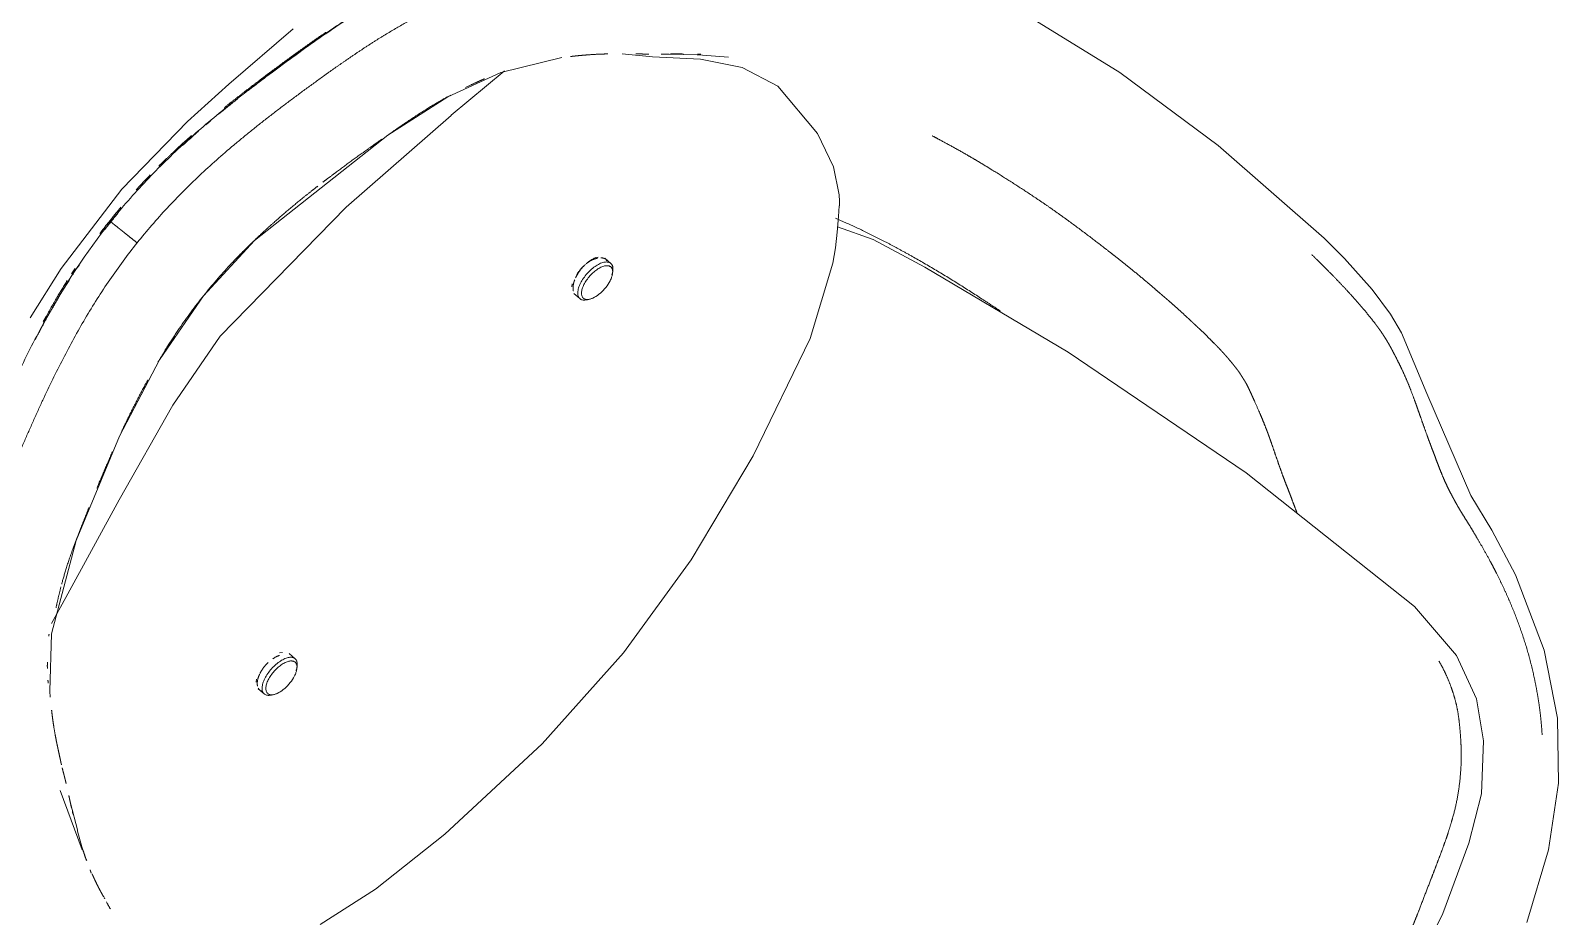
# Model space of a CAD drawing. Header units: millimetres. Extents: x 1680 to 166026, y 35966 to 91121.
# Drawn here: x 125182 to 126042, y 65424 to 65923 of the extents above; entities that cross this region are included whole.
import ezdxf

# ---------------------------------------------------------------- set-up
doc = ezdxf.new("R2010")
doc.units = ezdxf.units.MM
doc.linetypes.add('IMPORT-ACAD_ISO03W100', pattern=[762, 304.8, -457.2])
doc.layers.add('A-GENM', color=13, linetype='Continuous', lineweight=18)
doc.layers.add('G-IMPT', color=8, linetype='Continuous', lineweight=18)

# ---------------------------------------------------------------- blocks, each defined once
blk = doc.blocks.new('plan')
at = {"layer": 'A-GENM', "color": 252, "linetype": 'IMPORT-ACAD_ISO03W100', "lineweight": 20, "true_color": 0x939598}
for centre, major_axis, start_param, end_param in [((496481.88, -193175.4), (-8.72, -9.91), 3.649198, 6.790791), ((496478.56, -193172.48), (-8.72, -9.91), 3.912731, 4.357867), ((496478.56, -193172.48), (-8.72, -9.91), 3.912731, 4.357867), ((496482.87, -193176.27), (-7.73, -8.79), 0.507606, 3.649198), ((496481.88, -193175.4), (-8.72, -9.91), 2.320572, 3.649198), ((496478.56, -193172.48), (-8.72, -9.91), 2.881831, 3.043193), ((496478.56, -193172.48), (-8.72, -9.91), 2.881831, 3.043193), ((496478.56, -193172.48), (-8.72, -9.91), 4.554556, 5.02884), ((496478.56, -193172.48), (-8.72, -9.91), 4.554556, 5.02884), ((496482.87, -193176.27), (-7.73, -8.79), 3.649198, 6.790791), ((496481.88, -193175.4), (-8.72, -9.91), 0.507606, 0.645678), ((496304.21, -193397.89), (-8.72, -9.91), 3.649198, 6.790791), ((496305.2, -193398.76), (-7.73, -8.79), 3.649198, 6.790791), ((496305.2, -193398.76), (-7.73, -8.79), 0.507606, 3.649198), ((496304.21, -193397.89), (-8.72, -9.91), 2.266693, 3.649198), ((496304.21, -193397.89), (-8.72, -9.91), 0.507606, 0.645678)]:
    blk.add_ellipse(centre, major_axis=major_axis, ratio=0.47244, start_param=start_param, end_param=end_param, dxfattribs=at)
for points, knots in [([(496223.97, -193153.9), (496229.36, -193147.18), (496240.63, -193134.12), (496258.92, -193115.8), (496275.06, -193101.55), (496288.37, -193090.62), (496298.55, -193082.6), (496308.77, -193074.8), (496319.06, -193067.17), (496327.78, -193060.83), (496334.87, -193055.79), (496340.17, -193052.08), (496345.69, -193048.3), (496351.46, -193044.44), (496357.21, -193040.71), (496364.81, -193035.96), (496374.43, -193030.31), (496385.45, -193024.42), (496393.39, -193020.55), (496399.25, -193017.88), (496403.43, -193016.07), (496406.9, -193014.63), (496409.75, -193013.48), (496412.77, -193012.31), (496416.71, -193010.84), (496421.68, -193009.09), (496427.72, -193007.11), (496435.96, -193004.64), (496444.34, -193002.45), (496452.64, -193000.58), (496458.79, -192999.36), (496465.23, -192998.25), (496471.84, -192997.31), (496477.95, -192996.62), (496483.12, -192996.18), (496486.91, -192995.92), (496489.98, -192995.74), (496493.23, -192995.58), (496496.7, -192995.43), (496499.79, -192995.32), (496502.31, -192995.24), (496504.24, -192995.18), (496506.07, -192995.13), (496507.49, -192995.1), (496508.8, -192995.08), (496510.08, -192995.06), (496511.24, -192995.04), (496512.31, -192995.03), (496513.37, -192995.02), (496514.49, -192995.02), (496515.65, -192995.02), (496517.16, -192995.03), (496519.58, -192995.06), (496523.08, -192995.12), (496526.9, -192995.22), (496530.66, -192995.33), (496534.12, -192995.45), (496536.82, -192995.55), (496538.88, -192995.65), (496540.58, -192995.75), (496541.97, -192995.84), (496543.17, -192995.92), (496544.46, -192995.99), (496545.67, -192996.05), (496546.81, -192996.09), (496547.84, -192996.12), (496548.84, -192996.15), (496549.83, -192996.17), (496550.65, -192996.17), (496551.19, -192996.16), (496551.58, -192996.13), (496552.09, -192996.11), (496552.98, -192996.09), (496554.22, -192996.09), (496555.49, -192996.1), (496556.6, -192996.11), (496557.61, -192996.11), (496558.64, -192996.12), (496559.69, -192996.12), (496560.84, -192996.13), (496562.1, -192996.13), (496563.37, -192996.14), (496564.66, -192996.14), (496565.77, -192996.14), (496566.96, -192996.14), (496568.12, -192996.14), (496569.34, -192996.13), (496571.09, -192996.13), (496573.56, -192996.11), (496576.58, -192996.1), (496579.61, -192996.09), (496582.44, -192996.1), (496585.24, -192996.12), (496587.94, -192996.16), (496590.53, -192996.22), (496593.06, -192996.28), (496595.39, -192996.36), (496597.39, -192996.43), (496598.76, -192996.51), (496600.05, -192996.59), (496601.34, -192996.67), (496602.57, -192996.76), (496604.21, -192996.88), (496605.53, -192996.98), (496606.51, -192997.06), (496607.17, -192997.11), (496607.78, -192997.16), (496608.66, -192997.24), (496609.85, -192997.34), (496611.38, -192997.49), (496613.07, -192997.66), (496614.93, -192997.86), (496616.91, -192998.1), (496619.58, -192998.45), (496623.05, -192998.96), (496627.2, -192999.69), (496631.25, -193000.5), (496635.08, -193001.38), (496638.03, -193002.13), (496640.19, -193002.72), (496641.67, -193003.14), (496643.04, -193003.54), (496644.79, -193004.07), (496646.83, -193004.72), (496649.11, -193005.46), (496651.98, -193006.42), (496654.74, -193007.36), (496657.45, -193008.3), (496659.5, -193009.02), (496661.5, -193009.73), (496664, -193010.62), (496666.9, -193011.68), (496670.1, -193012.87), (496673.31, -193014.1), (496676.59, -193015.44), (496679.79, -193016.8), (496682.34, -193017.91), (496684.28, -193018.75), (496685.7, -193019.37), (496687.01, -193019.93), (496688.54, -193020.57), (496690.23, -193021.26), (496691.95, -193021.98), (496693.56, -193022.7), (496694.97, -193023.36), (496696.51, -193024.11), (496698.59, -193025.16), (496701.42, -193026.64), (496705.51, -193028.81), (496710.63, -193031.52), (496717.54, -193035.19), (496726.18, -193039.94), (496734.39, -193044.65), (496741.24, -193048.74), (496746.37, -193051.88), (496751.58, -193055.15), (496758.84, -193059.82), (496768.27, -193066.08), (496777.83, -193072.7), (496785.35, -193078.05), (496790.85, -193082.03), (496796.31, -193086.04), (496803.68, -193091.54), (496812.81, -193098.51), (496823.35, -193106.79), (496832.98, -193114.56), (496841.48, -193121.57), (496849.24, -193128.09), (496855.06, -193133.08), (496859.37, -193136.84), (496862.48, -193139.58), (496865.32, -193142.11), (496868.63, -193145.09), (496872.14, -193148.3), (496875.24, -193151.18), (496877.77, -193153.55), (496879.8, -193155.47), (496881.93, -193157.49), (496884.72, -193160.17), (496888.15, -193163.5), (496892.49, -193167.8), (496896.91, -193172.27), (496901.15, -193176.66), (496905.04, -193180.82), (496907.97, -193184.04), (496910.22, -193186.58), (496911.9, -193188.5), (496913.53, -193190.4), (496915.59, -193192.84), (496918.01, -193195.78), (496920.26, -193198.65), (496921.96, -193200.92), (496923.23, -193202.67), (496924.36, -193204.3), (496925.33, -193205.75), (496926.22, -193207.14), (496927.07, -193208.5), (496927.91, -193209.9), (496928.75, -193211.35), (496929.6, -193212.87), (496930.47, -193214.49), (496931.27, -193216.03), (496932.02, -193217.47), (496932.8, -193218.99), (496933.86, -193221.11), (496935.27, -193223.96), (496937.29, -193228.24), (496939.29, -193232.92), (496941.27, -193237.91), (496942.82, -193242.1), (496943.99, -193245.35), (496944.82, -193247.7), (496945.64, -193250.02), (496946.75, -193253.19), (496948.15, -193257.19), (496949.61, -193261.22), (496950.78, -193264.43), (496951.66, -193266.81), (496952.57, -193269.23), (496953.53, -193271.76), (496954.52, -193274.37), (496955.52, -193277), (496956.46, -193279.48), (496957.67, -193282.58), (496959.12, -193286.13), (496960.6, -193289.48), (496961.98, -193292.34), (496963.25, -193294.79), (496964.44, -193297.02), (496965.57, -193299.1), (496966.6, -193300.97), (496967.66, -193302.85), (496969, -193305.11), (496970.57, -193307.64), (496972.26, -193310.35), (496974.13, -193313.35), (496976.3, -193316.91), (496979.09, -193321.62), (496982.35, -193327.27), (496985.24, -193332.53), (496987.48, -193336.77), (496989.57, -193340.85), (496991.97, -193345.72), (496994.66, -193351.51), (496997.17, -193357.26), (497000.33, -193365.01), (497004, -193375.07), (497007.15, -193385.54), (497009.29, -193394), (497010.69, -193400.3), (497011.88, -193406.51), (497012.91, -193412.81), (497013.75, -193419.06), (497014.4, -193425.38), (497014.85, -193431.89), (497015.08, -193438.49), (497015.08, -193445), (497014.88, -193451.39), (497014.48, -193457.74), (497013.9, -193464.12), (497013.14, -193470.47), (497012.21, -193476.74), (497011.29, -193482), (497010.47, -193486.22), (497009.79, -193489.47), (497009.1, -193492.57), (497008.22, -193496.34), (497007.08, -193500.9), (497005.4, -193507.15), (497003.04, -193515.23), (496999.5, -193526.22), (496994.94, -193539), (496990.57, -193550.13), (496986.96, -193558.79), (496984.51, -193564.47), (496982.3, -193569.44), (496979.61, -193575.37), (496976.19, -193582.67), (496971.96, -193591.33), (496966.14, -193602.78), (496958.47, -193617.02), (496948.69, -193633.83), (496938.44, -193650.21), (496924.14, -193671.51), (496912.51, -193687.1), (496904.38, -193697.27)], [0, 0, 0, 0, 0.010204, 0.020408, 0.030612, 0.035714, 0.040816, 0.045918, 0.05102, 0.056122, 0.058673, 0.061224, 0.063776, 0.066327, 0.068878, 0.071429, 0.076531, 0.081633, 0.086735, 0.091837, 0.096939, 0.09949, 0.102041, 0.104592, 0.107143, 0.112245, 0.117347, 0.122449, 0.132653, 0.137755, 0.142857, 0.147959, 0.153061, 0.158163, 0.163265, 0.165816, 0.168367, 0.170918, 0.173469, 0.17602, 0.177296, 0.178571, 0.179847, 0.181122, 0.182398, 0.183673, 0.184949, 0.186224, 0.1875, 0.188776, 0.190051, 0.191327, 0.193878, 0.196429, 0.19898, 0.201531, 0.204082, 0.206633, 0.209184, 0.211735, 0.214286, 0.216837, 0.219388, 0.221939, 0.223214, 0.22449, 0.225765, 0.227041, 0.229592, 0.232143, 0.234694, 0.237245, 0.239796, 0.242347, 0.243622, 0.244898, 0.246173, 0.247449, 0.25, 0.252551, 0.255102, 0.257653, 0.258929, 0.260204, 0.26148, 0.262755, 0.264031, 0.265306, 0.267857, 0.270408, 0.272959, 0.27551, 0.278061, 0.280612, 0.283163, 0.285714, 0.288265, 0.290816, 0.293367, 0.295918, 0.297194, 0.298469, 0.299745, 0.30102, 0.301658, 0.302296, 0.302934, 0.303571, 0.304847, 0.306122, 0.307398, 0.308673, 0.309949, 0.311224, 0.313776, 0.316327, 0.318878, 0.321429, 0.32398, 0.325255, 0.326531, 0.327806, 0.329082, 0.331633, 0.334184, 0.336735, 0.341837, 0.344388, 0.346939, 0.34949, 0.352041, 0.357143, 0.362245, 0.367347, 0.372449, 0.377551, 0.382653, 0.385204, 0.387755, 0.390306, 0.392857, 0.397959, 0.403061, 0.405612, 0.408163, 0.410714, 0.413265, 0.418367, 0.423469, 0.428571, 0.433673, 0.438776, 0.443878, 0.446429, 0.44898, 0.451531, 0.454082, 0.459184, 0.464286, 0.466837, 0.469388, 0.471939, 0.47449, 0.479592, 0.484694, 0.489796, 0.494898, 0.5, 0.505102, 0.507653, 0.510204, 0.512755, 0.515306, 0.520408, 0.52551, 0.528061, 0.530612, 0.533163, 0.535714, 0.540816, 0.545918, 0.55102, 0.556122, 0.561224, 0.566327, 0.568878, 0.571429, 0.57398, 0.576531, 0.581633, 0.586735, 0.589286, 0.591837, 0.594388, 0.596939, 0.59949, 0.602041, 0.604592, 0.607143, 0.609694, 0.612245, 0.614796, 0.617347, 0.619898, 0.622449, 0.627551, 0.632653, 0.637755, 0.642857, 0.647959, 0.65051, 0.653061, 0.655612, 0.658163, 0.663265, 0.668367, 0.670918, 0.673469, 0.67602, 0.678571, 0.681122, 0.683673, 0.686224, 0.688776, 0.693878, 0.69898, 0.704082, 0.709184, 0.714286, 0.719388, 0.72449, 0.729592, 0.734694, 0.739796, 0.744898, 0.75, 0.755102, 0.760204, 0.765306, 0.770408, 0.772959, 0.77551, 0.780612, 0.785714, 0.790816, 0.795918, 0.806122, 0.816327, 0.821429, 0.826531, 0.831633, 0.836735, 0.841837, 0.846939, 0.852041, 0.857143, 0.862245, 0.867347, 0.872449, 0.877551, 0.882653, 0.887755, 0.892857, 0.895408, 0.897959, 0.90051, 0.903061, 0.908163, 0.913265, 0.918367, 0.923469, 0.928571, 0.933673, 0.936224, 0.938776, 0.940689, 0.942602, 0.946429, 0.950255, 0.954082, 0.961735, 0.969388, 0.977041, 0.984694, 1, 1, 1, 1]), ([(496356.7, -193018.82), (496354.13, -193020.35), (496342.83, -193027.26), (496323.61, -193040.32), (496298.72, -193058.45), (496274.45, -193077.13), (496250.93, -193097.1), (496228.94, -193118.53), (496215.45, -193133.99), (496209.05, -193141.99)], [0.8876515, 0.8876515, 0.8876515, 0.8876515, 0.8928571, 0.9107143, 0.9285714, 0.9464286, 0.9642857, 0.9821429, 1, 1, 1, 1]), ([(496286.41, -193068.22), (496291.18, -193064.52), (496300.14, -193057.74), (496313.42, -193047.99), (496326.16, -193038.89), (496339, -193030.12), (496349.44, -193023.4), (496355.68, -193019.63), (496357.46, -193018.57)], [0.06219998, 0.06219998, 0.06219998, 0.06219998, 0.07272727, 0.08181818, 0.09090909, 0.1, 0.10909091, 0.11268068, 0.11268068, 0.11268068, 0.11268068]), ([(496273.01, -193077.86), (496274.51, -193076.65), (496277.7, -193074.09), (496282.6, -193070.25), (496287.69, -193066.33), (496294.48, -193061.18), (496303, -193054.84), (496311.61, -193048.53), (496318.62, -193043.48), (496323.91, -193039.73), (496327.85, -193036.99), (496330.01, -193035.51), (496330.27, -193035.33)], [0.03389529, 0.03389529, 0.03389529, 0.03389529, 0.03605769, 0.03846154, 0.04086538, 0.04326923, 0.04807692, 0.05288462, 0.05528846, 0.05769231, 0.06009615, 0.06042567, 0.06042567, 0.06042567, 0.06042567]), ([(496488.9, -193047.56), (496488.86, -193047.56), (496488.42, -193047.57), (496487.12, -193047.6), (496483.96, -193047.7), (496480.03, -193047.91), (496476.01, -193048.21), (496473.01, -193048.48), (496470.54, -193048.73), (496468.86, -193048.92), (496468.15, -193049), (496467.93, -193049.02)], [0.83100835, 0.83100835, 0.83100835, 0.83100835, 0.83111702, 0.83244681, 0.83510638, 0.84042553, 0.84308511, 0.84574468, 0.84840426, 0.84973404, 0.8503708, 0.8503708, 0.8503708, 0.8503708]), ([(496511.99, -193047.65), (496511.88, -193047.65), (496511.67, -193047.65), (496511.25, -193047.65), (496510.74, -193047.65), (496510.14, -193047.64), (496509.36, -193047.63), (496508.4, -193047.61), (496507.26, -193047.57), (496506.1, -193047.53), (496505.2, -193047.51), (496504.7, -193047.49), (496504.6, -193047.49)], [0.78723404, 0.78723404, 0.78723404, 0.78723404, 0.78789894, 0.78856383, 0.78989362, 0.7912234, 0.79255319, 0.79521277, 0.79787234, 0.80053191, 0.80319149, 0.80380983, 0.80380983, 0.80380983, 0.80380983]), ([(496531.48, -193047.61), (496530.96, -193047.61), (496529.82, -193047.6), (496528.13, -193047.57), (496526.4, -193047.56), (496525.08, -193047.55), (496524.34, -193047.56), (496524.13, -193047.56)], [0.75312965, 0.75312965, 0.75312965, 0.75312965, 0.75531915, 0.75797872, 0.7606383, 0.76329787, 0.7643071, 0.7643071, 0.7643071, 0.7643071]), ([(496541.28, -193047.76), (496541.2, -193047.76), (496540.56, -193047.73), (496539.95, -193047.71), (496539.44, -193047.7)], [0.74180868, 0.74180868, 0.74180868, 0.74180868, 0.742021277, 0.743548512, 0.743548512, 0.743548512, 0.743548512]), ([(496876.71, -193305.63), (496876.62, -193305.42), (496876.11, -193304.1), (496875.19, -193301.64), (496873.95, -193298.32), (496872.71, -193295.09), (496871.62, -193292.34), (496870.36, -193289.1), (496868.97, -193285.42), (496867.54, -193281.47), (496866.09, -193277.36), (496864.66, -193273.23), (496863.27, -193269.17), (496862.16, -193265.95), (496861.3, -193263.51), (496860.67, -193261.8), (496860.05, -193260.12), (496859.18, -193257.86), (496858.06, -193255.04), (496856.68, -193251.69), (496854.83, -193247.38), (496853.05, -193243.38), (496851.48, -193239.92), (496850.46, -193237.66), (496849.59, -193235.8), (496848.59, -193233.78), (496847.78, -193232.33), (496847.07, -193231.17), (496846.57, -193230.38), (496846.16, -193229.74), (496845.82, -193229.21), (496845.56, -193228.78), (496845.3, -193228.36), (496844.97, -193227.84), (496844.61, -193227.27), (496844.2, -193226.67), (496843.81, -193226.12), (496843.41, -193225.59), (496842.99, -193225.04), (496842.53, -193224.45), (496842, -193223.78), (496841.4, -193223.02), (496840.56, -193221.97), (496839.42, -193220.58), (496838.21, -193219.14), (496837.22, -193218), (496836.48, -193217.16), (496835.77, -193216.36), (496834.88, -193215.37), (496833.78, -193214.17), (496832.52, -193212.84), (496831.29, -193211.59), (496829.87, -193210.16), (496827.77, -193208.07), (496824.9, -193205.24), (496822.26, -193202.68), (496820.3, -193200.83), (496819.16, -193199.76), (496818.29, -193198.95), (496817.43, -193198.14), (496816.28, -193197.08), (496814.3, -193195.22), (496811.96, -193193.07), (496809.39, -193190.74), (496807.3, -193188.88), (496805.39, -193187.2), (496803.74, -193185.78), (496802.44, -193184.66), (496801.09, -193183.5), (496799.26, -193181.93), (496795.96, -193179.09), (496790.9, -193174.78), (496785.24, -193170.07), (496780.89, -193166.56), (496778.29, -193164.49), (496776.27, -193162.9), (496774.2, -193161.28), (496771.35, -193159.06), (496766.19, -193155.05), (496758.38, -193149.07), (496750.26, -193143.02), (496743.71, -193138.29), (496738.83, -193134.84), (496733.87, -193131.42), (496727.04, -193126.82), (496718.41, -193121.17), (496710.09, -193115.89), (496703.81, -193112), (496699.38, -193109.3), (496695.08, -193106.73), (496689.36, -193103.41), (496682.47, -193099.55), (496676.18, -193096.15), (496672.23, -193094.04), (496670.12, -193092.91), (496668.61, -193092.11), (496667.18, -193091.35), (496665.39, -193090.41), (496662.49, -193088.91), (496658.87, -193087.08), (496655.48, -193085.41), (496652.69, -193084.05), (496649.75, -193082.62), (496645.89, -193080.77), (496641.28, -193078.61), (496636.75, -193076.54), (496632.46, -193074.61), (496628.36, -193072.81), (496624.35, -193071.1), (496620.5, -193069.49), (496616.86, -193067.99), (496613.41, -193066.6), (496610.08, -193065.28), (496606.92, -193064.06), (496603.93, -193062.92), (496601.21, -193061.9), (496598.7, -193060.98), (496596.67, -193060.24), (496595.04, -193059.65), (496593.78, -193059.19), (496592.57, -193058.76), (496591.12, -193058.24), (496589.74, -193057.75), (496588.23, -193057.21), (496586.97, -193056.77), (496585.77, -193056.37), (496584.71, -193056.01), (496583.84, -193055.73), (496582.93, -193055.44), (496581.74, -193055.04), (496579.62, -193054.35), (496577.07, -193053.55), (496574.22, -193052.75), (496571.89, -193052.15), (496569.75, -193051.65), (496567.89, -193051.24), (496566.92, -193051.04), (496566.41, -193050.94)], [0.3021539, 0.3021539, 0.3021539, 0.3021539, 0.3031915, 0.3085106, 0.3138298, 0.3164894, 0.3191489, 0.3218085, 0.3244681, 0.3271277, 0.3297872, 0.3324468, 0.3351064, 0.337766, 0.3390957, 0.3404255, 0.3417553, 0.3430851, 0.3457447, 0.3484043, 0.3510638, 0.356383, 0.3590426, 0.3617021, 0.3643617, 0.3670213, 0.3723404, 0.375, 0.3776596, 0.3803191, 0.3816489, 0.3829787, 0.3843085, 0.3856383, 0.3882979, 0.3909574, 0.393617, 0.3962766, 0.3989362, 0.4015957, 0.4042553, 0.4069149, 0.4095745, 0.4148936, 0.4202128, 0.4228723, 0.4255319, 0.4281915, 0.4308511, 0.4361702, 0.4414894, 0.4441489, 0.4468085, 0.4521277, 0.4574468, 0.462766, 0.4654255, 0.4667553, 0.4680851, 0.4694149, 0.4707447, 0.4734043, 0.4787234, 0.481383, 0.4840426, 0.4867021, 0.4880319, 0.4893617, 0.4906915, 0.4920213, 0.4946809, 0.5, 0.5053191, 0.5079787, 0.5093085, 0.5106383, 0.5119681, 0.5132979, 0.5159574, 0.5212766, 0.5265957, 0.5292553, 0.5319149, 0.5345745, 0.537234, 0.5425532, 0.5478723, 0.5505319, 0.5531915, 0.5558511, 0.5585106, 0.5638298, 0.5691489, 0.5718085, 0.5731383, 0.5744681, 0.5757979, 0.5771277, 0.5797872, 0.5851064, 0.5904255, 0.5930851, 0.5957447, 0.6010638, 0.606383, 0.6117021, 0.6170213, 0.6223404, 0.6276596, 0.6329787, 0.6382979, 0.643617, 0.6489362, 0.6542553, 0.6595745, 0.6648936, 0.6702128, 0.6755319, 0.6781915, 0.6808511, 0.6835106, 0.6861702, 0.6914894, 0.6941489, 0.6968085, 0.6994681, 0.7007979, 0.7021277, 0.7034574, 0.7047872, 0.7074468, 0.712766, 0.7154255, 0.7180851, 0.7207447, 0.7220745, 0.7234043, 0.7234043, 0.7234043, 0.7234043]), ([(496419.52, -193061.54), (496419.31, -193061.63), (496418.31, -193062.07), (496416.55, -193062.86), (496413.36, -193064.32), (496410.73, -193065.56), (496408.77, -193066.51), (496408.74, -193066.52)], [0.89822614, 0.89822614, 0.89822614, 0.89822614, 0.89893617, 0.90159574, 0.90425532, 0.90957447, 0.90964151, 0.90964151, 0.90964151, 0.90964151]), ([(496400.52, -193070.71), (496398.49, -193071.8), (496393.4, -193074.62), (496384.28, -193080.19), (496375.45, -193086.08), (496368.61, -193090.79), (496365.45, -193092.98), (496364.05, -193093.96)], [0.91610283, 0.91610283, 0.91610283, 0.91610283, 0.92021277, 0.92553191, 0.93085106, 0.93351064, 0.93572412, 0.93572412, 0.93572412, 0.93572412]), ([(496269.83, -193081.47), (496271.9, -193079.76), (496275.49, -193076.83), (496279.11, -193073.95), (496280.63, -193072.74)], [0.049863701, 0.049863701, 0.049863701, 0.049863701, 0.054545455, 0.057932433, 0.057932433, 0.057932433, 0.057932433]), ([(496236.18, -193110.72), (496237.04, -193109.87), (496239.44, -193107.51), (496244.95, -193102.21), (496250.24, -193097.35), (496254, -193094), (496254.55, -193093.5)], [0.015467033, 0.015467033, 0.015467033, 0.015467033, 0.016826923, 0.019230769, 0.024038462, 0.024871466, 0.024871466, 0.024871466, 0.024871466]), ([(496249.78, -193098.89), (496250.59, -193098.15), (496253.46, -193095.53), (496256.36, -193092.95), (496258.46, -193091.12)], [0.034452254, 0.034452254, 0.034452254, 0.034452254, 0.036363636, 0.041210068, 0.041210068, 0.041210068, 0.041210068]), ([(496361.79, -193095.54), (496360.62, -193096.36), (496357.85, -193098.3), (496352.02, -193102.43), (496344.48, -193107.86), (496337.09, -193113.29), (496331.78, -193117.28), (496329.4, -193119.09), (496328.52, -193119.77)], [0.93693037, 0.93693037, 0.93693037, 0.93693037, 0.93882979, 0.94148936, 0.94680851, 0.95212766, 0.95478723, 0.95636595, 0.95636595, 0.95636595, 0.95636595]), ([(496223.5, -193123.99), (496224.1, -193123.33), (496226.66, -193120.53), (496229.26, -193117.78), (496231.27, -193115.71)], [0.008612434, 0.008612434, 0.008612434, 0.008612434, 0.009615385, 0.012851144, 0.012851144, 0.012851144, 0.012851144]), ([(496325.67, -193121.95), (496324.52, -193122.85), (496321.87, -193124.92), (496316.29, -193129.37), (496309, -193135.4), (496301.88, -193141.59), (496296.28, -193146.63), (496292.14, -193150.46), (496288.06, -193154.35), (496282.69, -193159.62), (496273.54, -193169.08), (496266.11, -193177.7), (496261.32, -193183.74)], [0.95805154, 0.95805154, 0.95805154, 0.95805154, 0.96010638, 0.96276596, 0.96808511, 0.97340426, 0.97606383, 0.9787234, 0.98138298, 0.98404255, 0.9893617, 1, 1, 1, 1]), ([(496709.97, -193192.4), (496708.86, -193191.66), (496705.67, -193189.53), (496698.28, -193184.66), (496687.32, -193177.62), (496673.62, -193169.24), (496662.31, -193162.68), (496653.59, -193157.85), (496647.35, -193154.51), (496641.3, -193151.38), (496633.27, -193147.37), (496625.1, -193143.54), (496619.21, -193140.97), (496617.07, -193140.06)], [0.56459116, 0.56459116, 0.56459116, 0.56459116, 0.56696429, 0.57142857, 0.58035714, 0.58928571, 0.59821429, 0.60267857, 0.60714286, 0.61160714, 0.61607143, 0.625, 0.6303153, 0.6303153, 0.6303153, 0.6303153]), ([(496209.05, -193141.99), (496195.21, -193159.27), (496177.03, -193187.19), (496156.99, -193226.72), (496145.67, -193251.89), (496136.98, -193272.27), (496131.24, -193286.42), (496127.82, -193295.45), (496126.39, -193299.35)], [0, 0, 0, 0, 0.1666667, 0.25, 0.3333333, 0.375, 0.4166667, 0.4481634, 0.4481634, 0.4481634, 0.4481634]), ([(496223.97, -193153.9), (496223.12, -193153.22), (496221.32, -193151.78), (496219.04, -193149.97), (496217.19, -193148.49), (496215.89, -193147.44), (496214.68, -193146.48), (496213.27, -193145.35), (496211.93, -193144.29), (496210.46, -193143.11), (496209.67, -193142.48), (496209.3, -193142.19), (496209.2, -193142.11)], [0, 0, 0, 0, 0.111111, 0.222222, 0.277778, 0.333333, 0.388889, 0.444444, 0.555556, 0.666667, 0.888889, 1, 1, 1, 1]), ([(496223.97, -193153.9), (496218.58, -193160.63), (496208.34, -193174.51), (496194.5, -193196.37), (496182.1, -193219.07), (496172.67, -193238.44), (496165.54, -193254.1), (496160.35, -193265.89), (496156.12, -193275.77), (496152.8, -193283.75), (496150.37, -193289.72), (496147.92, -193295.93), (496144.58, -193304.63), (496140.56, -193315.83), (496136.5, -193328.77), (496133.45, -193339.91), (496131.5, -193348.12), (496130.16, -193354.5), (496129.28, -193359.16), (496128.61, -193363), (496128.11, -193366.13), (496127.63, -193369.41), (496127.05, -193373.65), (496126.44, -193378.9), (496125.86, -193385.16), (496125.42, -193391.48), (496125.12, -193397.9), (496124.92, -193406.45), (496125.04, -193417.17), (496125.86, -193429.73), (496127.15, -193440.21), (496128.57, -193448.86), (496129.76, -193455.41), (496131.02, -193461.86), (496132.06, -193467), (496132.95, -193471.08), (496133.92, -193475.25), (496135.2, -193480.46), (496136.68, -193486.32), (496138, -193491.39), (496139.1, -193495.5), (496140.05, -193498.97), (496140.75, -193501.5), (496141.24, -193503.35), (496141.6, -193504.73), (496141.9, -193505.96), (496142.22, -193507.29), (496142.52, -193508.67), (496142.84, -193510.14), (496143.18, -193511.62), (496143.5, -193512.99), (496143.86, -193514.47), (496144.2, -193515.89), (496144.56, -193517.37), (496144.93, -193518.92), (496145.34, -193520.64), (496145.78, -193522.52), (496146.26, -193524.58), (496146.77, -193526.85), (496147.34, -193529.4), (496148.16, -193533.08), (496149.25, -193537.93), (496150.36, -193542.67), (496151.25, -193546.22), (496151.89, -193548.72), (496152.47, -193550.91), (496152.98, -193552.82), (496153.5, -193554.68), (496154.1, -193556.68), (496154.75, -193558.82), (496155.44, -193561.04), (496156.07, -193563.04), (496156.65, -193564.84), (496157.13, -193566.29), (496157.67, -193567.89), (496158.47, -193570.19), (496159.6, -193573.31), (496161.12, -193577.23), (496162.76, -193581.17), (496164.48, -193585), (496166.22, -193588.6), (496167.61, -193591.32), (496168.65, -193593.26), (496169.37, -193594.58), (496170.04, -193595.79), (496170.91, -193597.33), (496171.95, -193599.12), (496173.15, -193601.14), (496174.7, -193603.72), (496176.23, -193606.22), (496177.78, -193608.72), (496179.02, -193610.68), (496180.25, -193612.61), (496181.36, -193614.33), (496182.39, -193615.93), (496183.68, -193617.89), (496184.87, -193619.69), (496186.1, -193621.5), (496187.1, -193622.96), (496188.15, -193624.47), (496189.53, -193626.4), (496191.22, -193628.71), (496192.85, -193630.91), (496194.09, -193632.59), (496195, -193633.85), (496195.82, -193635.01), (496196.75, -193636.36), (496197.72, -193637.85), (496198.75, -193639.38), (496199.8, -193640.83), (496200.78, -193642.13), (496201.86, -193643.5), (496203.28, -193645.23), (496205.22, -193647.5), (496208.15, -193650.91), (496212.17, -193655.6), (496217.67, -193661.93), (496224.3, -193669.36), (496230.58, -193676.12), (496235.93, -193681.7), (496240.03, -193685.89), (496244.33, -193690.19), (496250.47, -193696.23), (496258.71, -193704.09), (496267.32, -193711.99), (496274.22, -193718.16), (496279.28, -193722.61), (496284.36, -193727.01), (496291.35, -193732.98), (496300.24, -193740.4), (496308.94, -193747.45), (496315.53, -193752.7), (496320.2, -193756.37), (496324.64, -193759.83), (496330.38, -193764.25), (496337.15, -193769.39), (496343.36, -193774.01), (496347.96, -193777.37), (496351.24, -193779.74), (496354.24, -193781.87), (496357.78, -193784.37), (496361.63, -193787.05), (496365.2, -193789.49), (496368.18, -193791.5), (496370.58, -193793.11), (496373.09, -193794.78), (496376.43, -193796.98), (496380.65, -193799.71), (496385.72, -193802.93), (496392.41, -193807.08), (496400.67, -193812.02), (496410.05, -193817.21), (496417.19, -193820.83), (496422.49, -193823.3), (496426.31, -193824.96), (496429.76, -193826.34), (496432.89, -193827.48), (496435.49, -193828.33), (496437.64, -193828.98), (496439.33, -193829.46), (496441.05, -193829.92), (496443.3, -193830.51), (496446.19, -193831.23), (496449.99, -193832.14), (496453.52, -193832.92), (496456.65, -193833.52), (496460, -193834.12), (496464.44, -193834.81), (496468.92, -193835.4), (496472.41, -193835.83), (496474.91, -193836.13), (496477.36, -193836.42), (496480.68, -193836.82), (496484.87, -193837.32), (496489.1, -193837.87), (496492.49, -193838.32), (496495, -193838.66), (496497.56, -193839.01), (496501.11, -193839.5), (496505.62, -193840.12), (496510.83, -193840.84), (496515.53, -193841.61), (496519.22, -193842.34), (496522.16, -193843.04), (496524.26, -193843.59), (496525.92, -193844.04), (496527.27, -193844.42), (496528.6, -193844.79), (496530.14, -193845.23), (496531.82, -193845.7), (496533.45, -193846.17), (496534.94, -193846.63), (496536.25, -193847.05), (496537.65, -193847.53), (496539.49, -193848.15), (496541.88, -193848.99), (496545.23, -193850.14), (496549.34, -193851.52), (496554.76, -193853.26), (496561.17, -193855.21), (496566.85, -193856.82), (496571.32, -193858.01), (496574.53, -193858.83), (496577.64, -193859.6), (496581.8, -193860.57), (496589.03, -193862.15), (496599.44, -193864.05), (496612.35, -193865.68), (496625.29, -193866.57), (496638.12, -193866.71), (496646.64, -193866.32), (496650.92, -193866)], [0, 0, 0, 0, 0.0102041, 0.0204082, 0.0306122, 0.0408163, 0.0459184, 0.0510204, 0.0561224, 0.0586735, 0.0612245, 0.0637755, 0.0663265, 0.0714286, 0.0765306, 0.0816327, 0.0867347, 0.0918367, 0.0969388, 0.0994898, 0.1020408, 0.1045918, 0.1071429, 0.1122449, 0.1173469, 0.122449, 0.127551, 0.1326531, 0.1428571, 0.1530612, 0.1632653, 0.1683673, 0.1734694, 0.1785714, 0.1836735, 0.1862245, 0.1887755, 0.1938776, 0.1989796, 0.2040816, 0.2091837, 0.2142857, 0.2193878, 0.2219388, 0.2244898, 0.2270408, 0.2295918, 0.2346939, 0.2397959, 0.2423469, 0.244898, 0.247449, 0.25, 0.252551, 0.255102, 0.2576531, 0.2602041, 0.2627551, 0.2653061, 0.2678571, 0.2704082, 0.2755102, 0.2806122, 0.2831633, 0.2857143, 0.2882653, 0.2908163, 0.2933673, 0.2959184, 0.2984694, 0.3010204, 0.3035714, 0.3048469, 0.3061224, 0.307398, 0.3086735, 0.3112245, 0.3137755, 0.3163265, 0.3188776, 0.3214286, 0.3239796, 0.3252551, 0.3265306, 0.3278061, 0.3290816, 0.3316327, 0.3341837, 0.3367347, 0.3418367, 0.3443878, 0.3469388, 0.3494898, 0.3520408, 0.3545918, 0.3571429, 0.3622449, 0.3647959, 0.3673469, 0.369898, 0.372449, 0.377551, 0.3826531, 0.3852041, 0.3877551, 0.3903061, 0.3928571, 0.3979592, 0.4030612, 0.4056122, 0.4081633, 0.4107143, 0.4132653, 0.4183673, 0.4234694, 0.4285714, 0.4336735, 0.4387755, 0.4438776, 0.4464286, 0.4489796, 0.4515306, 0.4540816, 0.4591837, 0.4642857, 0.4668367, 0.4693878, 0.4719388, 0.4744898, 0.4795918, 0.4846939, 0.4872449, 0.4897959, 0.4923469, 0.494898, 0.5, 0.505102, 0.5076531, 0.5102041, 0.5127551, 0.5153061, 0.5204082, 0.5255102, 0.5280612, 0.5306122, 0.5331633, 0.5357143, 0.5408163, 0.5459184, 0.5510204, 0.5612245, 0.5714286, 0.5816327, 0.5867347, 0.5918367, 0.5969388, 0.6020408, 0.6071429, 0.6096939, 0.6122449, 0.6147959, 0.6173469, 0.622449, 0.627551, 0.6326531, 0.6352041, 0.6377551, 0.6428571, 0.6479592, 0.6505102, 0.6530612, 0.6556122, 0.6581633, 0.6632653, 0.6683673, 0.6709184, 0.6734694, 0.6760204, 0.6785714, 0.6836735, 0.6887755, 0.6938776, 0.6989796, 0.7040816, 0.7091837, 0.7117347, 0.7142857, 0.7168367, 0.7193878, 0.7244898, 0.7295918, 0.7321429, 0.7346939, 0.7372449, 0.7397959, 0.744898, 0.75, 0.755102, 0.7602041, 0.7653061, 0.7704082, 0.7729592, 0.7755102, 0.7780612, 0.7806122, 0.7857143, 0.7959184, 0.8061224, 0.8163265, 0.8265306, 0.836733, 0.836733, 0.836733, 0.836733]), ([(496864.12, -193665.13), (496867.92, -193660.2), (496875.4, -193650.25), (496886.52, -193635.26), (496896.93, -193619.76), (496906.9, -193603.98), (496916.53, -193588), (496925.75, -193571.79), (496933.11, -193558.08), (496938.33, -193546.78), (496941.42, -193539.64), (496943.77, -193533.88), (496946.03, -193528.08), (496948.78, -193520.8), (496951.63, -193513.57), (496953.87, -193507.77), (496955.52, -193503.41), (496957.17, -193499.04), (496958.81, -193494.67), (496960.4, -193490.28), (496961.88, -193485.85), (496963.26, -193481.39), (496965.01, -193475.43), (496966.87, -193467.89), (496968.32, -193458.64), (496969.15, -193449.33), (496969.29, -193441.55), (496969.07, -193435.34), (496968.76, -193430.71), (496968.36, -193426.09), (496967.86, -193421.46), (496967.16, -193416.88), (496966.17, -193412.42), (496964.92, -193408), (496963.46, -193403.61), (496961.77, -193399.31), (496959.24, -193393.77), (496955.49, -193387.08), (496950.29, -193379.46), (496945.42, -193373.53), (496941.22, -193368.98), (496937.96, -193365.68), (496934.56, -193362.54), (496930.99, -193359.53), (496927.97, -193357.08), (496925.53, -193355.13), (496923.72, -193353.67), (496921.9, -193352.22), (496919.45, -193350.3), (496915.13, -193346.99), (496906.43, -193340.45), (496896.48, -193332.94), (496887.56, -193326.7), (496882.43, -193323.18), (496878.58, -193320.55), (496874.71, -193317.95), (496870.82, -193315.39), (496866.92, -193312.83), (496863.04, -193310.24), (496859.18, -193307.63), (496854.02, -193304.14), (496847.61, -193299.73), (496840.07, -193294.24), (496832.56, -193288.71), (496825.06, -193283.2), (496815.05, -193275.86), (496802.45, -193266.83), (496787.2, -193256.22), (496771.72, -193245.91), (496756.09, -193235.84), (496740.41, -193225.89), (496724.85, -193215.84), (496709.26, -193205.89), (496693.59, -193196.03), (496680.65, -193187.74), (496670.31, -193181.07), (496663.83, -193176.93), (496658.61, -193173.66), (496654.7, -193171.2), (496650.76, -193168.79), (496646.76, -193166.47), (496642.71, -193164.23), (496638.63, -193162.02), (496634.49, -193159.93), (496630.27, -193158.01), (496625.96, -193156.27), (496621.63, -193154.68), (496618.73, -193153.76), (496617.3, -193153.35)], [0, 0, 0, 0, 0.0188679, 0.0377358, 0.0566038, 0.0754717, 0.0943396, 0.1132075, 0.1320755, 0.1415094, 0.1509434, 0.1556604, 0.1603774, 0.1698113, 0.1792453, 0.1839623, 0.1886792, 0.1933962, 0.1981132, 0.2028302, 0.2075472, 0.2122642, 0.2169811, 0.2264151, 0.2358491, 0.245283, 0.254717, 0.259434, 0.2641509, 0.2688679, 0.2735849, 0.2783019, 0.2830189, 0.2877358, 0.2924528, 0.2971698, 0.3018868, 0.3113208, 0.3207547, 0.3301887, 0.3349057, 0.3396226, 0.3443396, 0.3490566, 0.3537736, 0.3561321, 0.3584906, 0.3608491, 0.3632075, 0.3679245, 0.3773585, 0.3962264, 0.4056604, 0.4103774, 0.4150943, 0.4198113, 0.4245283, 0.4292453, 0.4339623, 0.4386792, 0.4433962, 0.4528302, 0.4622642, 0.4716981, 0.4811321, 0.490566, 0.509434, 0.5283019, 0.5471698, 0.5660377, 0.5849057, 0.6037736, 0.6226415, 0.6415094, 0.6603774, 0.6698113, 0.6792453, 0.6839623, 0.6886792, 0.6933962, 0.6981132, 0.7028302, 0.7075472, 0.7122642, 0.7169811, 0.7216981, 0.7264151, 0.7309515, 0.7309515, 0.7309515, 0.7309515]), ([(496470.75, -193173.6), (496470.99, -193173.09), (496471.59, -193171.92), (496472.71, -193170.12), (496474.12, -193168.28), (496475.36, -193166.94), (496476.11, -193166.26), (496476.31, -193166.08)], [-0.4886316, -0.4886316, -0.4886316, -0.4886316, -0.4444444, -0.3888889, -0.3333333, -0.2777778, -0.2577969, -0.2577969, -0.2577969, -0.2577969]), ([(496476.66, -193165.77), (496476.91, -193165.56), (496478.31, -193164.44), (496480.58, -193163.08), (496482.43, -193162.68), (496483.13, -193162.56)], [-0.2463681, -0.2463681, -0.2463681, -0.2463681, -0.2222222, -0.1111111, -0.0439384, -0.0439384, -0.0439384, -0.0439384]), ([(496171.15, -193198.25), (496171.73, -193197.2), (496174.38, -193192.39), (496178.8, -193184.65), (496182.84, -193178.08), (496184.66, -193175.17)], [0.97461211, 0.97461211, 0.97461211, 0.97461211, 0.97596154, 0.98076923, 0.98461705, 0.98461705, 0.98461705, 0.98461705]), ([(496469.51, -193180.94), (496469.39, -193180.47), (496469.19, -193178.95), (496469.54, -193176.75), (496470.14, -193175.06), (496470.31, -193174.63)], [-0.7220752, -0.7220752, -0.7220752, -0.7220752, -0.6666667, -0.5555556, -0.5180763, -0.5180763, -0.5180763, -0.5180763]), ([(496261.32, -193183.74), (496256.49, -193189.73), (496249.72, -193198.88), (496242.51, -193209.9), (496238.55, -193216.29), (496236.62, -193219.51), (496235.67, -193221.13)], [0, 0, 0, 0, 0.0106383, 0.01595745, 0.01861702, 0.0212766, 0.0212766, 0.0212766, 0.0212766]), ([(496166.71, -193208.21), (496167.64, -193206.44), (496169.71, -193202.55), (496171.78, -193198.66), (496172.92, -193196.54)], [0.80318584, 0.80318584, 0.80318584, 0.80318584, 0.81818182, 0.83620843, 0.83620843, 0.83620843, 0.83620843]), ([(496230.09, -193230.95), (496228.26, -193234.24), (496224.7, -193240.89), (496220.43, -193249.34), (496217.21, -193256), (496215.66, -193259.29), (496214.94, -193260.85)], [0.02659574, 0.02659574, 0.02659574, 0.02659574, 0.03191489, 0.03723404, 0.03989362, 0.04232059, 0.04232059, 0.04232059, 0.04232059]), ([(496196.88, -193302.82), (496196.12, -193304.7), (496194.56, -193308.57), (496191.35, -193316.63), (496187.57, -193326.56), (496183.93, -193337.35), (496182.21, -193343.4), (496181.51, -193346.02)], [0.06382979, 0.06382979, 0.06382979, 0.06382979, 0.06648936, 0.06914894, 0.07446809, 0.07978723, 0.08486086, 0.08486086, 0.08486086, 0.08486086]), ([(496181.13, -193347.47), (496180.54, -193349.72), (496179.5, -193353.99), (496178.72, -193357.49), (496178.34, -193359.25)], [0.08582431, 0.08582431, 0.08582431, 0.08582431, 0.090425532, 0.095744681, 0.095744681, 0.095744681, 0.095744681]), ([(496174.4, -193374.1), (496174.37, -193374.47), (496174.34, -193374.89), (496174.3, -193375.32), (496174.3, -193375.36)], [0.12911881, 0.12911881, 0.12911881, 0.12911881, 0.15, 0.15237346, 0.15237346, 0.15237346, 0.15237346]), ([(496173.45, -193389.99), (496173.45, -193390.39), (496173.44, -193391.54), (496173.44, -193392.68), (496173.45, -193393.43)], [0.4271897, 0.4271897, 0.4271897, 0.4271897, 0.45, 0.49388661, 0.49388661, 0.49388661, 0.49388661]), ([(496293.13, -193396.22), (496293.4, -193395.69), (496294.41, -193393.89), (496296.01, -193391.78), (496297.4, -193390.42), (496297.71, -193390.14)], [-0.4911006, -0.4911006, -0.4911006, -0.4911006, -0.4444444, -0.3333333, -0.3028265, -0.3028265, -0.3028265, -0.3028265]), ([(496291.75, -193403.43), (496291.63, -193402.94), (496291.46, -193401.43), (496291.9, -193399.07), (496292.64, -193397.25), (496292.92, -193396.66)], [-0.7264676, -0.7264676, -0.7264676, -0.7264676, -0.6666667, -0.5555556, -0.5041828, -0.5041828, -0.5041828, -0.5041828]), ([(496173.78, -193400.08), (496173.81, -193400.42), (496173.87, -193400.97), (496173.93, -193401.51), (496173.95, -193401.73)], [0.62881085, 0.62881085, 0.62881085, 0.62881085, 0.65, 0.66404851, 0.66404851, 0.66404851, 0.66404851]), ([(496175.84, -193416.99), (496175.85, -193417.05), (496175.97, -193418.07), (496176.21, -193420.1), (496176.62, -193423.09), (496177.21, -193427.07), (496177.88, -193430.95), (496178.48, -193434.05), (496178.77, -193435.5), (496178.94, -193436.29), (496179.06, -193436.87), (496179.18, -193437.43), (496179.33, -193438.15), (496179.58, -193439.34), (496179.91, -193440.85), (496180.25, -193442.44), (496180.66, -193444.31), (496181, -193445.93), (496181.29, -193447.2), (496181.4, -193447.67), (496181.41, -193447.73)], [0.15144833, 0.15144833, 0.15144833, 0.15144833, 0.15159574, 0.15425532, 0.15691489, 0.15957447, 0.16489362, 0.16755319, 0.16888298, 0.16954787, 0.17021277, 0.17087766, 0.17154255, 0.17287234, 0.17553191, 0.17819149, 0.18085106, 0.18617021, 0.18882979, 0.18917279, 0.18917279, 0.18917279, 0.18917279]), ([(496181.79, -193449.35), (496181.86, -193449.63), (496182.04, -193450.34), (496182.31, -193451.41), (496182.62, -193452.57), (496182.91, -193453.69), (496183.2, -193454.8), (496183.43, -193455.73), (496183.62, -193456.49), (496183.75, -193457.07), (496183.87, -193457.57), (496183.96, -193457.97), (496184.01, -193458.18), (496184.03, -193458.28)], [0.19247008, 0.19247008, 0.19247008, 0.19247008, 0.19414894, 0.19680851, 0.19946809, 0.20212766, 0.20478723, 0.20744681, 0.2087766, 0.21010638, 0.21143617, 0.21210106, 0.21276596, 0.21276596, 0.21276596, 0.21276596]), ([(496185.53, -193464.9), (496185.62, -193465.32), (496185.77, -193465.98), (496185.96, -193466.9), (496186.11, -193467.64), (496186.24, -193468.26), (496186.35, -193468.77), (496186.43, -193469.16), (496186.51, -193469.55), (496186.62, -193470.07), (496186.79, -193470.85), (496186.94, -193471.5), (496187.03, -193471.89)], [0.22629127, 0.22629127, 0.22629127, 0.22629127, 0.2287234, 0.23005319, 0.23138298, 0.23271277, 0.23337766, 0.23404255, 0.23470745, 0.23537234, 0.23670213, 0.23860814, 0.23860814, 0.23860814, 0.23860814]), ([(496187.5, -193473.88), (496187.51, -193473.93), (496187.63, -193474.42), (496187.75, -193474.92), (496187.86, -193475.38)], [0.241766732, 0.241766732, 0.241766732, 0.241766732, 0.242021277, 0.244057986, 0.244057986, 0.244057986, 0.244057986]), ([(496192.93, -193494.41), (496193.33, -193495.46), (496193.89, -193496.94), (496194.44, -193498.4), (496194.6, -193498.84)], [0.65136124, 0.65136124, 0.65136124, 0.65136124, 0.6875, 0.70285754, 0.70285754, 0.70285754, 0.70285754]), ([(496197.5, -193506.79), (496197.63, -193507.17), (496197.86, -193507.8), (496198.08, -193508.43), (496198.17, -193508.69)], [0.79859789, 0.79859789, 0.79859789, 0.79859789, 0.8125, 0.82219181, 0.82219181, 0.82219181, 0.82219181]), ([(496198.6, -193509), (496198.63, -193509.06), (496198.87, -193509.62), (496199.33, -193510.65), (496199.95, -193512), (496200.75, -193513.72), (496201.71, -193515.69), (496202.82, -193517.83), (496204, -193520.02), (496204.8, -193521.41), (496205.25, -193522.19)], [0.27513484, 0.27513484, 0.27513484, 0.27513484, 0.27526596, 0.27659574, 0.27792553, 0.27925532, 0.28191489, 0.28457447, 0.28723404, 0.29083202, 0.29083202, 0.29083202, 0.29083202])]:
    blk.add_open_spline(points, degree=3, knots=knots, dxfattribs=at)
for points in [[(496262.72, -193087.44), (496263.64, -193086.66), (496264.55, -193085.88), (496265.47, -193085.1)], [(496208.53, -193141.57), (496210.61, -193138.96), (496212.72, -193136.39), (496214.87, -193133.84)], [(496209.2, -193142.11), (496210.49, -193140.5), (496211.79, -193138.9), (496213.11, -193137.31)], [(496202.97, -193148.69), (496204.79, -193146.3), (496206.65, -193143.92), (496208.53, -193141.57)], [(496205.77, -193146.46), (496206.9, -193145), (496208.05, -193143.55), (496209.2, -193142.11)], [(496190.3, -193168.02), (496190.68, -193167.45), (496191.07, -193166.87), (496191.46, -193166.3)], [(496484.93, -193162.33), (496485.85, -193162.36), (496486.66, -193162.53), (496487.34, -193162.84)], [(496183.4, -193178.78), (496184.31, -193177.3), (496185.23, -193175.83), (496186.15, -193174.37)], [(496187.07, -193171.38), (496187.73, -193170.34), (496188.4, -193169.31), (496189.08, -193168.27)], [(496187.84, -193171.77), (496187.88, -193171.71), (496187.92, -193171.65), (496187.96, -193171.59)], [(496175.9, -193191.39), (496177.24, -193189.04), (496178.59, -193186.69), (496179.96, -193184.35)], [(496210.11, -193271.5), (496208.62, -193274.87), (496205.69, -193281.6), (496202.8, -193288.45), (496201.33, -193291.96)], [(496300.27, -193388.07), (496301.5, -193387.25), (496302.83, -193386.5), (496304.06, -193386.19)], [(496310.59, -193386.15), (496310.73, -193386.21), (496310.87, -193386.29), (496311, -193386.36)], [(496293.9, -193406.19), (496293.16, -193405.85), (496292.57, -193405.3), (496292.18, -193404.57)], [(496294.46, -193406.4), (496294.28, -193406.34), (496294.1, -193406.28), (496293.93, -193406.2)], [(496194.4, -193498.57), (496194.6, -193499.11), (496194.8, -193499.64), (496195, -193500.18)], [(496195.12, -193500.5), (496195.26, -193500.88), (496195.41, -193501.25), (496195.55, -193501.62)], [(496205.43, -193522.48), (496205.57, -193522.72), (496205.7, -193522.96), (496205.84, -193523.19)], [(496208.93, -193528.81), (496208.2, -193527.61), (496207.46, -193526.27), (496206.71, -193524.9)]]:
    blk.add_open_spline(points, degree=3, dxfattribs=at)
at = {"layer": 'G-IMPT', "color": 252, "lineweight": 20, "true_color": 0x939598}
for p, q in [((496724.4, -193025.52), (496777.04, -193058.01)), ((496275.62, -193064.61), (496311.89, -193033.48)), ((496462.96, -193049.66), (496428.73, -193057.97)), ((496514.13, -193049.11), (496496.91, -193047.55)), ((496541.05, -193050.6), (496514.13, -193049.11)), ((496523.44, -193047.62), (496518.88, -193047.65)), ((496539.15, -193048.01), (496523.44, -193047.62)), ((496539.69, -193048.01), (496539.15, -193048.01)), ((496556.84, -193049.3), (496539.69, -193048.01)), ((496564.59, -193055.29), (496541.05, -193050.6)), ((496428.73, -193057.97), (496398.87, -193071.68)), ((496400.73, -193082.07), (496430.49, -193057.33)), ((496430.49, -193057.33), (496430.78, -193057.12)), ((496584.67, -193065.7), (496564.59, -193055.29)), ((496777.04, -193058.01), (496832.47, -193099.11)), ((496252.32, -193085.54), (496275.62, -193064.61)), ((496398.87, -193071.68), (496365.11, -193093.24)), ((496606.86, -193092.41), (496584.67, -193065.7)), ((496215.3, -193123.65), (496252.32, -193085.54)), ((496400.66, -193082.13), (496341.72, -193133.91)), ((496365.11, -193093.24), (496289.96, -193152.55)), ((496615.97, -193111.15), (496606.86, -193092.41)), ((496832.47, -193099.11), (496892.07, -193151.21)), ((496619.17, -193126.8), (496615.97, -193111.15)), ((496181.19, -193168.29), (496215.3, -193123.65)), ((496619.28, -193130.53), (496619.17, -193126.8)), ((496619.23, -193132.4), (496619.24, -193132.1)), ((496619.24, -193132.1), (496619.26, -193131.54)), ((496619.26, -193131.54), (496619.28, -193130.53)), ((496341.72, -193133.91), (496270.68, -193206.42)), ((496618.05, -193147.97), (496618.82, -193139.1)), ((496618.82, -193139.1), (496619.19, -193133.13)), ((496619.19, -193133.14), (496619.2, -193133.04)), ((496619.2, -193132.94), (496619.21, -193132.83)), ((496619.2, -193133.04), (496619.2, -193132.94)), ((496619.21, -193132.74), (496619.22, -193132.56)), ((496619.21, -193132.83), (496619.21, -193132.74)), ((496619.22, -193132.56), (496619.23, -193132.4)), ((496616.97, -193156.65), (496618.05, -193147.97)), ((496618.08, -193144.98), (496638.16, -193152.02)), ((496289.96, -193152.55), (496261.32, -193183.74)), ((496615.52, -193165.31), (496616.97, -193156.65)), ((496638.16, -193152.02), (496667.31, -193167.65)), ((496892.07, -193151.21), (496903.59, -193162.72)), ((496483.41, -193161.9), (496481.87, -193162.23)), ((496490.6, -193165.48), (496487.28, -193162.56)), ((496602.73, -193207.66), (496615.52, -193165.31)), ((496903.59, -193162.72), (496919.12, -193180.07)), ((496163.82, -193196.11), (496181.19, -193168.29)), ((496491.62, -193170.81), (496491.75, -193169.24)), ((496667.31, -193167.65), (496748.08, -193215.43)), ((496261.32, -193183.74), (496236.48, -193219.78)), ((496468.82, -193177.06), (496468.69, -193178.64)), ((496469.84, -193182.39), (496473.16, -193185.31)), ((496919.12, -193180.07), (496929.44, -193193.96)), ((496477.03, -193185.98), (496478.58, -193185.65)), ((496929.44, -193193.96), (496935.52, -193204.46)), ((496270.68, -193206.42), (496244, -193245.29)), ((496570.75, -193273.77), (496602.73, -193207.66)), ((496935.52, -193204.46), (496949.91, -193238.65)), ((496748.08, -193215.43), (496848.12, -193283.41)), ((496236.48, -193219.78), (496214.08, -193262.71)), ((496949.91, -193238.65), (496974.68, -193296.07)), ((496244, -193245.29), (496213.86, -193298.53)), ((496214.08, -193262.71), (496189.62, -193321.46)), ((496535.82, -193332.33), (496570.75, -193273.77)), ((496848.12, -193283.41), (496942.9, -193358.56)), ((496213.86, -193298.53), (496183.94, -193353.52)), ((496974.68, -193296.07), (496986.39, -193315.56)), ((496986.39, -193315.56), (496999.78, -193340.84)), ((496189.62, -193321.46), (496175.82, -193373.9)), ((496497.8, -193384.6), (496535.82, -193332.33)), ((496999.78, -193340.84), (497015.88, -193383.12)), ((496175.78, -193368.24), (496183.92, -193353.54)), ((496942.9, -193358.56), (496966.54, -193386.2)), ((496175.82, -193373.9), (496174.88, -193406.27)), ((496305.74, -193384.39), (496304.19, -193384.72)), ((496312.93, -193387.97), (496309.6, -193385.05)), ((496452.03, -193435.97), (496497.8, -193384.6)), ((496966.54, -193386.2), (496977.75, -193410.64)), ((497015.88, -193383.12), (497023.32, -193421.42)), ((496313.95, -193393.3), (496314.08, -193391.73)), ((496174.88, -193406.27), (496175.12, -193409.7)), ((496291.14, -193399.55), (496291.01, -193401.13)), ((496292.17, -193404.88), (496295.49, -193407.8)), ((496299.36, -193408.46), (496300.9, -193408.14)), ((496977.75, -193410.64), (496981.71, -193434.16)), ((497023.32, -193421.42), (497023.94, -193458.11)), ((496397.16, -193486.69), (496452.03, -193435.97)), ((496981.71, -193434.16), (496980.56, -193463.94)), ((497023.94, -193458.11), (497018.25, -193495.61)), ((496180.6, -193462.19), (496193.1, -193495.61)), ((496185.55, -193464.96), (496186.52, -193469.36)), ((496980.56, -193463.94), (496973.59, -193491.74)), ((496186.52, -193469.36), (496190.33, -193484.34)), ((496190.33, -193484.34), (496190.49, -193485.03)), ((496190.49, -193485.03), (496192.93, -193493.8)), ((496358.18, -193517.71), (496397.16, -193486.69)), ((496973.59, -193491.74), (496958.89, -193531.38)), ((496192.93, -193493.8), (496195.18, -193500.53)), ((496195.18, -193500.53), (496195.59, -193501.63)), ((497018.25, -193495.61), (497006.11, -193536.42)), ((496327.05, -193537.64), (496358.18, -193517.71)), ((496958.89, -193531.38), (496925.99, -193599.04))]:
    blk.add_line(p, q, dxfattribs=at)

msp = doc.modelspace()

# ---------------------------------------------------------------- block references
msp.add_blockref('plan', (-370982.17, 258957.24))

doc.saveas('drawing.dxf')
